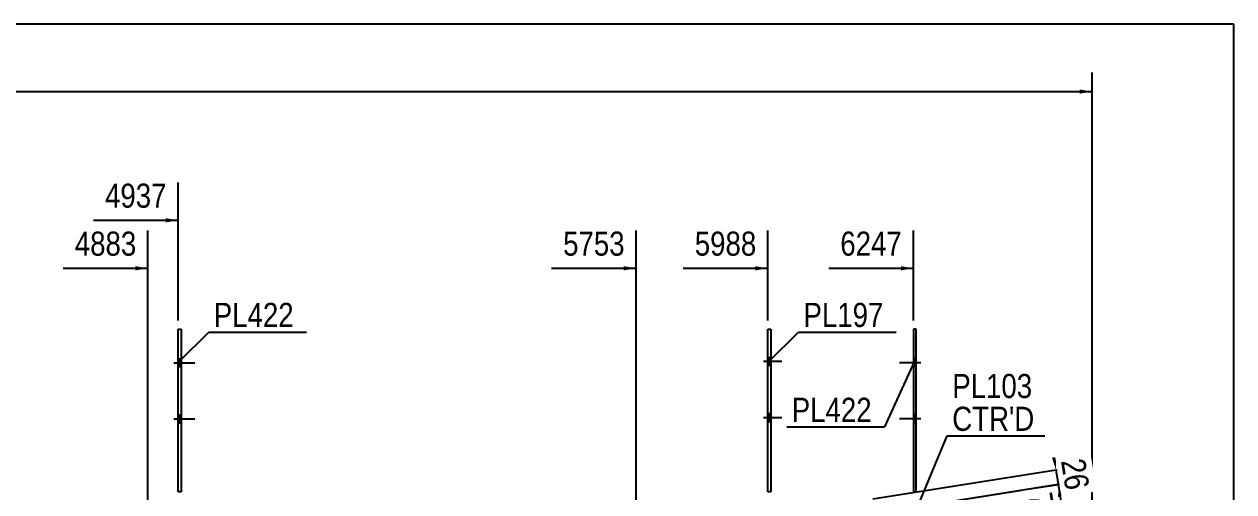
# Model space of a CAD drawing. Header units: millimetres. Extents: x -350 to 53, y -180 to 97.
# Drawn here: x -90.8 to 52.8, y 41 to 96.5 of the extents above; entities that cross this region are included whole.
import ezdxf

# ---------------------------------------------------------------- set-up
doc = ezdxf.new("R2010")
doc.units = ezdxf.units.MM
doc.linetypes.add('DXK_LINE_DOT1', pattern=[1.8814, 0.9407, -0.9407])
doc.styles.add('Arial Narrow', font='ARIALN.TTF', dxfattribs={"height": 0.2})

# ---------------------------------------------------------------- blocks, each defined once
blk = doc.blocks.new('Unknown-623466404-1210')
at = {"color": 5, "linetype": 'Continuous'}
for p, q in [((52.84, 96.55), (-347.16, 96.55)), ((52.84, -180.45), (52.84, 96.55))]:
    blk.add_line(p, q, dxfattribs=at)
blk = doc.blocks.new('Bolt-623466404-1864 - 1826')
at = {"linetype": 'Continuous'}
for points in [[(15.14, 55.87), (15.14, 56.8), (14.81, 56.8), (14.81, 55.87)], [(15.14, 55.87), (15.14, 56.8), (14.81, 56.8), (14.81, 55.87)], [(15.14, 49.2), (15.14, 50.13), (14.81, 50.13), (14.81, 49.2)], [(15.14, 49.2), (15.14, 50.13), (14.81, 50.13), (14.81, 49.2)]]:
    blk.add_hatch(color=3, dxfattribs=at).paths.add_polyline_path(points)
at = {"color": 3, "linetype": 'Continuous'}
for p, q in [((15.67, 56.33), (13.14, 56.33)), ((15.67, 56.33), (13.14, 56.33)), ((15.14, 56.8), (14.81, 56.8)), ((15.14, 56.8), (14.81, 56.8)), ((15.14, 55.87), (14.81, 55.87)), ((15.14, 55.87), (14.81, 55.87)), ((15.67, 49.67), (13.14, 49.67)), ((15.67, 49.67), (13.14, 49.67)), ((15.14, 50.13), (14.81, 50.13)), ((15.14, 50.13), (14.81, 50.13)), ((15.14, 49.2), (14.81, 49.2)), ((15.14, 49.2), (14.81, 49.2))]:
    blk.add_line(p, q, dxfattribs=at)
blk = doc.blocks.new('Part-623466404-2459 - 1826')
at = {"color": 2, "linetype": 'Continuous'}
for p, q in [((-72.5, 41), (-72.5, 60.33)), ((-72.5, 60.33), (-72.16, 60.33)), ((-72.16, 60.33), (-72.16, 41))]:
    blk.add_line(p, q, dxfattribs=at)
at = {"color": 7, "linetype": 'DXK_LINE_DOT1'}
blk.add_line((-72.16, 41), (-72.5, 41), dxfattribs=at)
blk = doc.blocks.new('Part-623466404-2171 - 1826')
at = {"color": 2, "linetype": 'Continuous'}
for p, q in [((15.14, 60.33), (14.81, 60.33)), ((14.81, 60.33), (14.81, 41)), ((15.14, 41), (15.14, 60.33))]:
    blk.add_line(p, q, dxfattribs=at)
at = {"color": 7, "linetype": 'DXK_LINE_DOT1'}
blk.add_line((14.81, 41), (15.14, 41), dxfattribs=at)
blk = doc.blocks.new('Part-623466404-2176 - 1826')
at = {"color": 2, "linetype": 'Continuous'}
for p, q in [((-2.48, 41), (-2.48, 60.33)), ((-2.48, 60.33), (-2.14, 60.33)), ((-2.14, 60.33), (-2.14, 41))]:
    blk.add_line(p, q, dxfattribs=at)
at = {"color": 7, "linetype": 'DXK_LINE_DOT1'}
blk.add_line((-2.14, 41), (-2.48, 41), dxfattribs=at)
blk = doc.blocks.new('Bolt-623466404-2469 - 1826')
at = {"linetype": 'Continuous'}
for points in [[(-2.14, 56.03), (-2.14, 56.97), (-2.48, 56.97), (-2.48, 56.03)], [(-2.14, 56.03), (-2.14, 56.97), (-2.48, 56.97), (-2.48, 56.03)], [(-2.14, 49.37), (-2.14, 50.3), (-2.48, 50.3), (-2.48, 49.37)], [(-2.14, 49.37), (-2.14, 50.3), (-2.48, 50.3), (-2.48, 49.37)]]:
    blk.add_hatch(color=3, dxfattribs=at).paths.add_polyline_path(points)
at = {"color": 3, "linetype": 'Continuous'}
for p, q in [((-3.01, 56.5), (-0.81, 56.5)), ((-3.01, 56.5), (-0.81, 56.5)), ((-2.48, 56.97), (-2.14, 56.97)), ((-2.48, 56.97), (-2.14, 56.97)), ((-2.48, 56.03), (-2.14, 56.03)), ((-2.48, 56.03), (-2.14, 56.03)), ((-2.48, 50.3), (-2.14, 50.3)), ((-2.48, 50.3), (-2.14, 50.3)), ((-3.01, 49.83), (-0.81, 49.83)), ((-3.01, 49.83), (-0.81, 49.83)), ((-2.48, 49.37), (-2.14, 49.37)), ((-2.48, 49.37), (-2.14, 49.37))]:
    blk.add_line(p, q, dxfattribs=at)
blk = doc.blocks.new('Bolt-623466404-2478 - 1826')
at = {"linetype": 'Continuous'}
for points in [[(-72.16, 55.87), (-72.16, 56.8), (-72.5, 56.8), (-72.5, 55.87)], [(-72.16, 55.87), (-72.16, 56.8), (-72.5, 56.8), (-72.5, 55.87)], [(-72.16, 49.2), (-72.16, 50.13), (-72.5, 50.13), (-72.5, 49.2)], [(-72.16, 49.2), (-72.16, 50.13), (-72.5, 50.13), (-72.5, 49.2)]]:
    blk.add_hatch(color=3, dxfattribs=at).paths.add_polyline_path(points)
at = {"color": 3, "linetype": 'Continuous'}
for p, q in [((-73.03, 56.33), (-70.5, 56.33)), ((-73.03, 56.33), (-70.5, 56.33)), ((-72.5, 56.8), (-72.16, 56.8)), ((-72.5, 56.8), (-72.16, 56.8)), ((-72.5, 55.87), (-72.16, 55.87)), ((-72.5, 55.87), (-72.16, 55.87)), ((-73.03, 49.67), (-70.5, 49.67)), ((-73.03, 49.67), (-70.5, 49.67)), ((-72.5, 50.13), (-72.16, 50.13)), ((-72.5, 50.13), (-72.16, 50.13)), ((-72.5, 49.2), (-72.16, 49.2)), ((-72.5, 49.2), (-72.16, 49.2))]:
    blk.add_line(p, q, dxfattribs=at)
blk = doc.blocks.new('StraightDimension-623466404-13231 - 1826')
at = {"linetype": 'Continuous'}
for points in [[(31.98, 40.38), (32, 41.91), (32.48, 40.46)], [(32.79, 38.49), (32.78, 36.97), (32.3, 38.41)]]:
    blk.add_hatch(color=7, dxfattribs=at).paths.add_polyline_path(points)
at = {"color": 7, "linetype": 'Continuous'}
for p, q in [((-4.55, 36.09), (34.37, 42.28)), ((32, 41.91), (32.78, 36.97)), ((-3.77, 31.16), (35.15, 37.34))]:
    blk.add_line(p, q, dxfattribs=at)
at = {"color": 0}
blk.add_wipeout([(28.47, 36.36), (32.62, 37.01), (31.86, 41.81), (27.71, 41.15)], dxfattribs=at)
at = {"color": 3, "style": 'Arial Narrow'}
blk.add_text('75', height=2.863, rotation=-80.9647, dxfattribs=at).set_placement((28.4, 40.65))
blk = doc.blocks.new('StraightDimension-623466404-12930 - 1826')
at = {"linetype": 'Continuous'}
blk.add_hatch(color=7, dxfattribs=at).paths.add_polyline_path([(-77.58, 67.8), (-76.08, 67.55), (-77.58, 67.3)])
at = {"color": 7, "linetype": 'Continuous'}
for p, q in [((-76.08, -39.48), (-76.08, 72.05)), ((-86.14, 67.55), (-76.08, 67.55))]:
    blk.add_line(p, q, dxfattribs=at)
at = {"color": 0}
blk.add_wipeout([(-76.86, 68.45), (-76.86, 72.65), (-85.37, 72.65), (-85.37, 68.45)], dxfattribs=at)
at = {"color": 3, "style": 'Arial Narrow'}
blk.add_text('4883', height=2.863, dxfattribs=at).set_placement((-84.77, 69.05))
blk = doc.blocks.new('StraightDimension-623466404-3008 - 1826')
at = {"linetype": 'Continuous'}
blk.add_hatch(color=7, dxfattribs=at).paths.add_polyline_path([(34.53, 88.79), (36.03, 88.54), (34.53, 88.29)])
at = {"color": 7, "linetype": 'Continuous'}
for p, q in [((36.03, -22.85), (36.03, 90.79)), ((-326.82, 88.54), (36.03, 88.54))]:
    blk.add_line(p, q, dxfattribs=at)
blk = doc.blocks.new('StraightDimension-623466404-12926 - 1826')
at = {"linetype": 'Continuous'}
blk.add_hatch(color=7, dxfattribs=at).paths.add_polyline_path([(13.31, 67.8), (14.81, 67.55), (13.31, 67.3)])
at = {"color": 7, "linetype": 'Continuous'}
for p, q in [((14.81, 61.33), (14.81, 72.05)), ((4.75, 67.55), (14.81, 67.55))]:
    blk.add_line(p, q, dxfattribs=at)
at = {"color": 0}
blk.add_wipeout([(14.03, 68.45), (14.03, 72.65), (5.52, 72.65), (5.52, 68.45)], dxfattribs=at)
at = {"color": 3, "style": 'Arial Narrow'}
blk.add_text('6247', height=2.863, dxfattribs=at).set_placement((6.12, 69.05))
blk = doc.blocks.new('StraightDimension-623466404-12927 - 1826')
at = {"linetype": 'Continuous'}
blk.add_hatch(color=7, dxfattribs=at).paths.add_polyline_path([(-3.98, 67.8), (-2.48, 67.55), (-3.98, 67.3)])
at = {"color": 7, "linetype": 'Continuous'}
for p, q in [((-2.48, 61.33), (-2.48, 72.05)), ((-12.54, 67.55), (-2.48, 67.55))]:
    blk.add_line(p, q, dxfattribs=at)
at = {"color": 0}
blk.add_wipeout([(-3.25, 68.45), (-3.25, 72.65), (-11.76, 72.65), (-11.76, 68.45)], dxfattribs=at)
at = {"color": 3, "style": 'Arial Narrow'}
blk.add_text('5988', height=2.863, dxfattribs=at).set_placement((-11.16, 69.05))
blk = doc.blocks.new('StraightDimension-623466404-12928 - 1826')
at = {"linetype": 'Continuous'}
blk.add_hatch(color=7, dxfattribs=at).paths.add_polyline_path([(-19.6, 67.8), (-18.1, 67.55), (-19.6, 67.3)])
at = {"color": 7, "linetype": 'Continuous'}
for p, q in [((-18.1, 27.33), (-18.1, 72.05)), ((-28.16, 67.55), (-18.1, 67.55))]:
    blk.add_line(p, q, dxfattribs=at)
at = {"color": 0}
blk.add_wipeout([(-18.87, 68.45), (-18.87, 72.65), (-27.39, 72.65), (-27.39, 68.45)], dxfattribs=at)
at = {"color": 3, "style": 'Arial Narrow'}
blk.add_text('5753', height=2.863, dxfattribs=at).set_placement((-26.79, 69.05))
blk = doc.blocks.new('StraightDimension-623466404-12929 - 1826')
at = {"linetype": 'Continuous'}
blk.add_hatch(color=7, dxfattribs=at).paths.add_polyline_path([(-74, 73.5), (-72.5, 73.25), (-74, 73)])
at = {"color": 7, "linetype": 'Continuous'}
for p, q in [((-72.5, 61.33), (-72.5, 77.75)), ((-82.56, 73.25), (-72.5, 73.25))]:
    blk.add_line(p, q, dxfattribs=at)
at = {"color": 0}
blk.add_wipeout([(-73.27, 74.15), (-73.27, 78.35), (-81.78, 78.35), (-81.78, 74.15)], dxfattribs=at)
at = {"color": 3, "style": 'Arial Narrow'}
blk.add_text('4937', height=2.863, dxfattribs=at).set_placement((-81.18, 74.75))
blk = doc.blocks.new('StraightDimension-623466404-13232 - 1826')
at = {"linetype": 'Continuous'}
for points in [[(31.74, 45.13), (31.72, 43.61), (31.24, 45.06)], [(31.98, 40.38), (32, 41.91), (32.48, 40.46)]]:
    blk.add_hatch(color=7, dxfattribs=at).paths.add_polyline_path(points)
at = {"color": 7, "linetype": 'Continuous'}
for p, q in [((9.99, 40.16), (33.95, 43.97)), ((31.72, 43.61), (32, 41.91)), ((-4.55, 36.09), (34.22, 42.26))]:
    blk.add_line(p, q, dxfattribs=at)
at = {"color": 0}
blk.add_wipeout([(32.39, 40.38), (36.54, 41.04), (35.78, 45.84), (31.63, 45.18)], dxfattribs=at)
at = {"color": 3, "style": 'Arial Narrow'}
blk.add_text('26', height=2.863, rotation=-80.9647, dxfattribs=at).set_placement((32.31, 44.68))
blk = doc.blocks.new('Mark-623466404-2021 - 1826')
at = {"color": 0}
for points in [[(28.92, 52.14), (28.92, 55.14), (19.41, 55.14), (19.41, 52.14)], [(29.17, 48.24), (29.17, 51.24), (19.41, 51.24), (19.41, 48.24)]]:
    blk.add_wipeout(points, dxfattribs=at)
for points in [[(28.92, 52.14), (28.92, 55.14), (19.41, 55.14), (19.41, 52.14)], [(29.17, 48.24), (29.17, 51.24), (19.41, 51.24), (19.41, 48.24)]]:
    blk.add_wipeout(points, dxfattribs=at)
at = {"color": 7, "linetype": 'Continuous'}
for p, q in [((15.1, 38.69), (18.81, 47.64)), ((18.81, 47.64), (30.42, 47.64))]:
    blk.add_line(p, q, dxfattribs=at)
at = {"color": 3, "style": 'Arial Narrow'}
blk.add_text('PL103', height=2.863, dxfattribs=at).set_placement((19.41, 52.14))
at = {"color": 1, "style": 'Arial Narrow'}
blk.add_text("CTR'D", height=2.863, dxfattribs=at).set_placement((19.41, 48.24))
blk = doc.blocks.new('Mark-623466404-9151 - 1826')
at = {"color": 0}
blk.add_wipeout([(11.25, 60.58), (11.25, 63.58), (1.75, 63.58), (1.75, 60.58)], dxfattribs=at)
blk.add_wipeout([(11.25, 60.58), (11.25, 63.58), (1.75, 63.58), (1.75, 60.58)], dxfattribs=at)
at = {"color": 7, "linetype": 'Continuous'}
for p, q in [((-2.39, 56.45), (1.15, 59.98)), ((1.15, 59.98), (12.75, 59.98))]:
    blk.add_line(p, q, dxfattribs=at)
at = {"color": 3, "style": 'Arial Narrow'}
blk.add_text('PL197', height=2.863, dxfattribs=at).set_placement((1.75, 60.58))
blk = doc.blocks.new('Mark-623466404-9155 - 1826')
at = {"color": 0}
blk.add_wipeout([(-58.77, 60.58), (-58.77, 63.58), (-68.27, 63.58), (-68.27, 60.58)], dxfattribs=at)
blk.add_wipeout([(-58.77, 60.58), (-58.77, 63.58), (-68.27, 63.58), (-68.27, 60.58)], dxfattribs=at)
at = {"color": 7, "linetype": 'Continuous'}
for p, q in [((-72.41, 56.45), (-68.87, 59.98)), ((-68.87, 59.98), (-57.27, 59.98))]:
    blk.add_line(p, q, dxfattribs=at)
at = {"color": 3, "style": 'Arial Narrow'}
blk.add_text('PL422', height=2.863, dxfattribs=at).set_placement((-68.27, 60.58))
blk = doc.blocks.new('Mark-623466404-9159 - 1826')
at = {"color": 7, "linetype": 'Continuous'}
blk.add_line((14.89, 56.45), (11.36, 48.71), dxfattribs=at)
at = {"color": 0}
blk.add_wipeout([(9.86, 49.31), (9.86, 52.31), (0.35, 52.31), (0.35, 49.31)], dxfattribs=at)
blk.add_wipeout([(9.86, 49.31), (9.86, 52.31), (0.35, 52.31), (0.35, 49.31)], dxfattribs=at)
at = {"color": 7, "linetype": 'Continuous'}
blk.add_line((-0.25, 48.71), (11.36, 48.71), dxfattribs=at)
at = {"color": 3, "style": 'Arial Narrow'}
blk.add_text('PL422', height=2.863, dxfattribs=at).set_placement((0.35, 49.31))

msp = doc.modelspace()

# ---------------------------------------------------------------- block references
for name in ['Unknown-623466404-1210', 'Part-623466404-2459 - 1826', 'Part-623466404-2176 - 1826', 'Part-623466404-2171 - 1826', 'Bolt-623466404-2478 - 1826', 'Bolt-623466404-2469 - 1826', 'Bolt-623466404-1864 - 1826']:
    msp.add_blockref(name, (0, 0))

# ---------------------------------------------------------------- next in the draw order: block references
for name in ['StraightDimension-623466404-12930 - 1826', 'StraightDimension-623466404-13231 - 1826']:
    msp.add_blockref(name, (0, 0))

# ---------------------------------------------------------------- next in the draw order: block references
msp.add_blockref('StraightDimension-623466404-3008 - 1826', (0, 0))

# ---------------------------------------------------------------- next in the draw order: block references
for name in ['StraightDimension-623466404-12929 - 1826', 'StraightDimension-623466404-12928 - 1826', 'StraightDimension-623466404-12927 - 1826', 'StraightDimension-623466404-12926 - 1826', 'StraightDimension-623466404-13232 - 1826']:
    msp.add_blockref(name, (0, 0))

# ---------------------------------------------------------------- next in the draw order: block references
for name in ['Mark-623466404-9155 - 1826', 'Mark-623466404-9151 - 1826', 'Mark-623466404-2021 - 1826']:
    msp.add_blockref(name, (0, 0))

# ---------------------------------------------------------------- next in the draw order: block references
msp.add_blockref('Mark-623466404-9159 - 1826', (0, 0))

doc.saveas('drawing.dxf')
